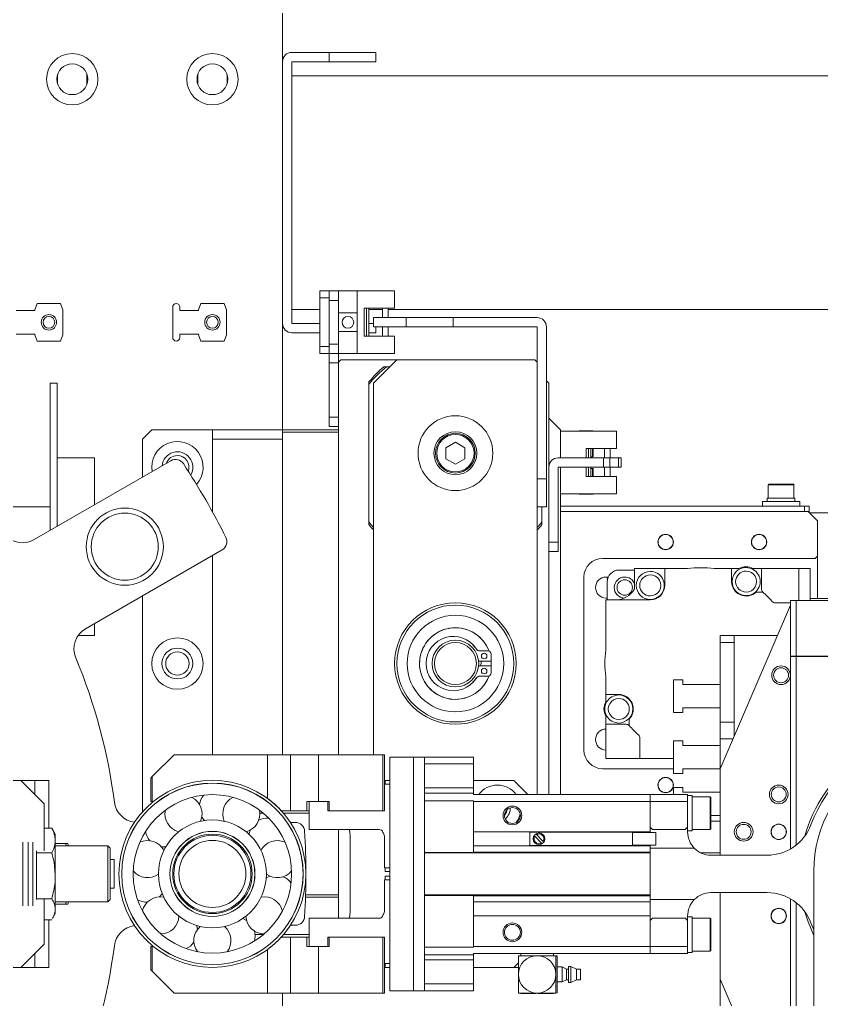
# Model space of a CAD drawing. Header units: millimetres. Extents: x 169 to 14583, y -399 to 10804.
# Drawn here: x 2895.1 to 3238.3, y 4630.8 to 5050 of the extents above; entities that cross this region are included whole.
import ezdxf

# ---------------------------------------------------------------- set-up
doc = ezdxf.new("R2010")
doc.units = ezdxf.units.MM
doc.header["$LTSCALE"] = 35

msp = doc.modelspace()

# ---------------------------------------------------------------- linework, layer by layer
at = {"color": 7, "linetype": 'Continuous', "lineweight": 18}
for p, q in [((3007.633, 4874.464), (3007.633, 5270.465)), ((3027.633, 5035.965), (3011.633, 5035.965)), ((3027.633, 5031.965), (3027.633, 5035.965)), ((3027.633, 5035.965), (3047.633, 5035.965)), ((3047.633, 5035.965), (3047.633, 5031.965)), ((3007.633, 5031.965), (3007.633, 4919.965)), ((3027.633, 5031.965), (3011.633, 5031.965)), ((3011.633, 5031.965), (3011.633, 4919.965)), ((3027.633, 5031.965), (3047.633, 5031.965)), ((2911.333, 5026.432), (2911.333, 5022.497)), ((2923.933, 5022.497), (2923.933, 5026.432)), ((2971.333, 5026.432), (2971.333, 5022.497)), ((2983.933, 5022.497), (2983.933, 5026.432)), ((3249.633, 5025.964), (3011.633, 5025.964)), ((3023.633, 4930.865), (3023.633, 4933.865)), ((3023.633, 4933.865), (3027.633, 4933.865)), ((3027.633, 4930.865), (3023.633, 4930.865)), ((3023.633, 4910.065), (3023.633, 4930.865)), ((3027.633, 4933.865), (3031.633, 4933.865)), ((3027.633, 4929.864), (3027.633, 4933.865)), ((3039.633, 4933.865), (3031.633, 4933.865)), ((3031.633, 4933.865), (3031.633, 4929.864)), ((3039.633, 4924.465), (3039.633, 4933.865)), ((3055.633, 4933.865), (3039.633, 4933.865)), ((3055.633, 4926.465), (3055.633, 4933.865)), ((2901.633, 4925.865), (2902.633, 4928.464)), ((2901.633, 4925.865), (2901.633, 4925.518)), ((2902.633, 4928.464), (2912.633, 4928.464)), ((2912.633, 4928.464), (2913.633, 4925.865)), ((2913.633, 4925.865), (2913.633, 4915.065)), ((2960.633, 4913.964), (2960.633, 4926.964)), ((2963.633, 4926.964), (2963.633, 4925.518)), ((2971.633, 4925.865), (2972.633, 4928.464)), ((2971.633, 4925.865), (2971.633, 4925.518)), ((2972.633, 4928.464), (2982.633, 4928.464)), ((2982.633, 4928.464), (2983.633, 4925.865)), ((2983.633, 4925.865), (2983.633, 4915.065)), ((3023.633, 4925.965), (3011.633, 4925.965)), ((3031.633, 4929.864), (3027.633, 4929.864)), ((3027.633, 4911.064), (3027.633, 4929.864)), ((3031.633, 4911.064), (3031.633, 4929.864)), ((3042.633, 4926.465), (3055.633, 4926.465)), ((3042.633, 4926.465), (3042.633, 4914.465)), ((3043.633, 4914.465), (3043.633, 4926.465)), ((3044.633, 4926.465), (3044.633, 4914.465)), ((3050.433, 4925.965), (3044.633, 4925.965)), ((3050.433, 4926.465), (3050.433, 4922.465)), ((3052.833, 4926.465), (3052.833, 4922.465)), ((3241.643, 4925.965), (3052.833, 4925.965)), ((2901.633, 4925.518), (2893.633, 4925.518)), ((2971.633, 4925.518), (2963.633, 4925.518)), ((3031.633, 4924.465), (3039.633, 4924.465)), ((3039.633, 4916.465), (3039.633, 4924.465)), ((3046.633, 4918.465), (3046.633, 4922.465)), ((3046.633, 4922.465), (3060.633, 4922.465)), ((3060.633, 4918.465), (3060.633, 4922.465)), ((3060.633, 4922.465), (3080.633, 4922.465)), ((3080.633, 4922.465), (3080.633, 4918.465)), ((3116.633, 4922.465), (3080.633, 4922.465)), ((3023.633, 4919.965), (3011.633, 4919.965)), ((3046.633, 4919.965), (3044.633, 4919.965)), ((3046.633, 4918.465), (3060.633, 4918.465)), ((3047.633, 4918.465), (3047.633, 4915.965)), ((3050.433, 4918.465), (3050.433, 4914.465)), ((3052.833, 4918.465), (3052.833, 4914.465)), ((3080.633, 4918.465), (3060.633, 4918.465)), ((3080.633, 4918.465), (3116.633, 4918.465)), ((3116.633, 4918.465), (3116.633, 4853.465)), ((3120.633, 4918.465), (3120.633, 4853.465)), ((2893.633, 4915.411), (2901.633, 4915.411)), ((2901.633, 4915.411), (2901.633, 4915.065)), ((2902.633, 4912.464), (2901.633, 4915.065)), ((2913.633, 4915.065), (2912.633, 4912.464)), ((2963.633, 4915.411), (2971.633, 4915.411)), ((2963.633, 4915.411), (2963.633, 4913.964)), ((2971.633, 4915.411), (2971.633, 4915.065)), ((2972.633, 4912.464), (2971.633, 4915.065)), ((2983.633, 4915.065), (2982.633, 4912.464)), ((3023.633, 4915.965), (3011.633, 4915.965)), ((3031.633, 4916.465), (3039.633, 4916.465)), ((3039.633, 4907.065), (3039.633, 4916.465)), ((3055.633, 4914.465), (3042.633, 4914.465)), ((3047.633, 4915.965), (3044.633, 4915.965)), ((3055.633, 4907.065), (3055.633, 4914.465)), ((2912.633, 4912.464), (2902.633, 4912.464)), ((2982.633, 4912.464), (2972.633, 4912.464)), ((3023.633, 4910.065), (3027.633, 4910.065)), ((3023.633, 4907.065), (3023.633, 4910.065)), ((3027.633, 4911.064), (3031.633, 4911.064)), ((3027.633, 4907.065), (3027.633, 4911.064)), ((3031.633, 4911.064), (3031.633, 4907.065)), ((3027.633, 4907.065), (3023.633, 4907.065)), ((3031.633, 4907.065), (3027.633, 4907.065)), ((3027.633, 4903.065), (3027.633, 4907.065)), ((3031.633, 4907.065), (3039.633, 4907.065)), ((3031.633, 4907.065), (3031.633, 4903.065)), ((3039.633, 4907.065), (3055.633, 4907.065)), ((3031.633, 4903.065), (3027.633, 4903.065)), ((3027.633, 4879.865), (3027.633, 4903.065)), ((3032.633, 4904.465), (3031.633, 4903.465)), ((3031.633, 4879.865), (3031.633, 4903.065)), ((3031.633, 4903.065), (3031.633, 4735.465)), ((3056.633, 4904.465), (3032.633, 4904.465)), ((3056.633, 4904.465), (3046.633, 4894.464)), ((3051.055, 4901.465), (3052.198, 4901.465)), ((3053.633, 4901.465), (3052.198, 4901.465)), ((3115.633, 4904.465), (3056.633, 4904.465)), ((3116.633, 4903.465), (3115.633, 4904.465)), ((3116.633, 4903.465), (3116.633, 4718.464)), ((2911.133, 4894.464), (2908.133, 4894.464)), ((2908.133, 4894.464), (2908.133, 4831.4)), ((2911.133, 4833.132), (2911.133, 4894.464)), ((3044.633, 4893.899), (3044.633, 4895.042)), ((3044.633, 4893.899), (3044.633, 4835.03)), ((3046.633, 4894.464), (3046.633, 4735.465)), ((3121.633, 4894.464), (3120.633, 4895.465)), ((3121.633, 4718.464), (3121.633, 4894.464)), ((3027.633, 4879.865), (3031.633, 4879.865)), ((3027.633, 4875.864), (3027.633, 4879.865)), ((3031.633, 4875.864), (3027.633, 4875.864)), ((3126.633, 4874.464), (3121.633, 4879.464)), ((2951.633, 4874.464), (2947.633, 4870.465)), ((2951.633, 4874.464), (2977.633, 4874.464)), ((2977.633, 4870.465), (2977.633, 4874.464)), ((2977.633, 4874.464), (3007.633, 4874.464)), ((3007.633, 4873.465), (3007.633, 4874.464)), ((3007.633, 4874.464), (3031.633, 4874.464)), ((3031.633, 4873.465), (3007.633, 4873.465)), ((3007.633, 4873.465), (3007.633, 4735.465)), ((3031.633, 4873.465), (3031.633, 4735.465)), ((3126.633, 4862.465), (3126.633, 4874.464)), ((3126.633, 4862.465), (3126.633, 4873.864)), ((3126.633, 4873.864), (3150.633, 4873.864)), ((3140.333, 4873.965), (3134.633, 4873.965)), ((3134.633, 4873.965), (3134.633, 4873.864)), ((3140.333, 4873.864), (3140.333, 4873.965)), ((3150.633, 4873.864), (3150.633, 4866.464)), ((2947.633, 4870.465), (2947.633, 4854.205)), ((3007.633, 4870.465), (2977.633, 4870.465)), ((2977.633, 4870.465), (2977.633, 4839.384)), ((3077.549, 4866.822), (3081.633, 4869.18)), ((3081.633, 4869.18), (3085.717, 4866.822)), ((3077.549, 4866.822), (3077.549, 4862.107)), ((3085.717, 4862.107), (3085.717, 4866.822)), ((3150.633, 4866.464), (3137.633, 4866.464)), ((3137.633, 4866.464), (3137.633, 4862.465)), ((3138.633, 4862.465), (3138.633, 4866.464)), ((3139.633, 4866.464), (3139.633, 4862.465)), ((3139.633, 4862.964), (3140.333, 4862.964)), ((3140.333, 4862.964), (3140.333, 4866.464)), ((3140.633, 4866.464), (3140.633, 4863.265)), ((3145.433, 4862.465), (3145.433, 4866.464)), ((3147.833, 4862.465), (3147.833, 4866.464)), ((2901.358, 4827.489), (2959.853, 4861.26)), ((2927.133, 4862.465), (2911.133, 4862.465)), ((2927.133, 4862.465), (2927.133, 4842.37)), ((3081.633, 4859.749), (3077.549, 4862.107)), ((3081.633, 4859.749), (3085.717, 4862.107)), ((3125.633, 4862.465), (3144.976, 4862.465)), ((3144.976, 4858.465), (3144.976, 4862.465)), ((3144.976, 4862.465), (3147.804, 4862.465)), ((3147.804, 4862.465), (3147.804, 4858.465)), ((3147.804, 4862.465), (3151.461, 4862.465)), ((3151.461, 4858.465), (3151.461, 4862.465)), ((3151.461, 4862.465), (3152.633, 4862.465)), ((3152.633, 4862.465), (3152.633, 4858.465)), ((3144.976, 4858.465), (3125.633, 4858.465)), ((3125.633, 4826.464), (3125.633, 4858.465)), ((3126.633, 4847.064), (3126.633, 4858.465)), ((3126.633, 4718.464), (3126.633, 4858.465)), ((3137.633, 4858.465), (3137.633, 4854.464)), ((3138.633, 4854.464), (3138.633, 4858.465)), ((3139.633, 4858.465), (3139.633, 4854.464)), ((3140.333, 4857.964), (3139.633, 4857.964)), ((3140.333, 4854.464), (3140.333, 4857.964)), ((3140.633, 4857.665), (3140.633, 4854.464)), ((3147.804, 4858.465), (3144.976, 4858.465)), ((3145.433, 4854.464), (3145.433, 4858.465)), ((3151.461, 4858.465), (3147.804, 4858.465)), ((3147.833, 4854.464), (3147.833, 4858.465)), ((3152.633, 4858.465), (3151.461, 4858.465)), ((3116.633, 4853.465), (3120.633, 4853.465)), ((3120.633, 4853.465), (3120.633, 4841.464)), ((3137.633, 4854.464), (3150.633, 4854.464)), ((3150.633, 4854.464), (3150.633, 4847.064)), ((3215.533, 4850.965), (3215.533, 4845.265)), ((3226.533, 4850.965), (3215.533, 4850.965)), ((3215.833, 4851.265), (3226.233, 4851.265)), ((3226.533, 4845.265), (3226.533, 4850.965)), ((3150.633, 4847.064), (3126.633, 4847.064)), ((3134.633, 4847.064), (3134.633, 4846.965)), ((3134.633, 4846.965), (3140.333, 4846.965)), ((3140.333, 4846.965), (3140.333, 4847.064)), ((3213.033, 4843.865), (3213.033, 4841.865)), ((3229.033, 4843.865), (3213.033, 4843.865)), ((3215.133, 4845.265), (3215.133, 4843.865)), ((3226.933, 4845.265), (3215.133, 4845.265)), ((3226.933, 4843.865), (3226.933, 4845.265)), ((3229.033, 4841.865), (3229.033, 4843.865)), ((2908.133, 4841.464), (2879.157, 4841.464)), ((3116.633, 4841.464), (3120.633, 4841.464)), ((3118.633, 4835.03), (3118.633, 4841.464)), ((3126.633, 4841.865), (3231.033, 4841.865)), ((3126.633, 4839.465), (3231.033, 4839.465)), ((3232.633, 4839.465), (3126.633, 4839.465)), ((3231.033, 4839.465), (3231.033, 4841.865)), ((3231.033, 4841.865), (3233.033, 4841.865)), ((3233.033, 4839.465), (3232.633, 4839.465)), ((3236.633, 4835.465), (3232.633, 4839.465)), ((3233.033, 4841.865), (3233.033, 4839.465)), ((3233.033, 4839.065), (3233.033, 4839.465)), ((3241.643, 4838.965), (3233.133, 4838.965)), ((3044.633, 4833.887), (3044.633, 4835.03)), ((3118.633, 4835.03), (3118.633, 4833.887)), ((3236.633, 4820.464), (3236.633, 4835.465)), ((3121.633, 4826.464), (3125.633, 4826.464)), ((3125.633, 4826.464), (3125.633, 4822.465)), ((2981.853, 4823.155), (2923.358, 4789.384)), ((3125.633, 4822.465), (3121.633, 4822.465)), ((2977.633, 4820.719), (2977.633, 4735.465)), ((3235.633, 4819.465), (3144.653, 4819.465)), ((3235.633, 4819.465), (3236.633, 4820.464)), ((3236.633, 4802.365), (3236.633, 4820.464)), ((3158.243, 4814.465), (3151.643, 4814.465)), ((3158.243, 4806.366), (3158.243, 4815.065)), ((3158.243, 4815.065), (3158.247, 4815.065)), ((3158.247, 4806.373), (3158.247, 4815.065)), ((3171.243, 4815.065), (3158.247, 4815.065)), ((3171.243, 4807.88), (3171.243, 4815.065)), ((3171.243, 4815.065), (3180.93, 4815.065)), ((3192.356, 4815.065), (3199.884, 4815.065)), ((3199.884, 4815.065), (3199.884, 4809.537)), ((3203.004, 4815.065), (3199.884, 4815.065)), ((3212.643, 4815.065), (3209.164, 4815.065)), ((3212.643, 4815.065), (3212.643, 4806.437)), ((3228.643, 4815.065), (3212.643, 4815.065)), ((3228.643, 4801.465), (3228.643, 4815.065)), ((3233.443, 4815.065), (3228.643, 4815.065)), ((3233.443, 4801.465), (3233.443, 4815.065)), ((3136.653, 4811.465), (3136.653, 4737.465)), ((3147.073, 4811.491), (3146.116, 4811.491)), ((3146.643, 4801.681), (3146.643, 4809.465)), ((3213.174, 4805.065), (3210.378, 4805.065)), ((2947.633, 4803.399), (2947.633, 4710.922)), ((3146.043, 4780.178), (3146.043, 4801.681)), ((3146.043, 4801.681), (3165.043, 4801.681)), ((3146.116, 4802.491), (3146.643, 4802.491)), ((3218.616, 4800.464), (3225.033, 4800.464)), ((3225.033, 4777.564), (3225.033, 4801.465)), ((3225.033, 4801.465), (3227.433, 4801.465)), ((3227.433, 4801.465), (3227.433, 4777.564)), ((3340.033, 4801.465), (3227.433, 4801.465)), ((3241.643, 4802.365), (3233.443, 4802.365)), ((3195.033, 4729.464), (3225.033, 4799.465)), ((2927.133, 4791.563), (2927.133, 4786.465)), ((2920.171, 4786.465), (2927.133, 4786.465)), ((3195.033, 4786.465), (3201.033, 4786.465)), ((3195.033, 4783.536), (3195.033, 4786.465)), ((3201.033, 4783.536), (3195.033, 4783.536)), ((3195.033, 4749.393), (3195.033, 4783.536)), ((3201.033, 4786.465), (3201.033, 4783.536)), ((3219.462, 4786.465), (3201.033, 4786.465)), ((3201.033, 4783.536), (3201.033, 4749.393)), ((3092.187, 4779.865), (3095.479, 4779.865)), ((3096.879, 4775.464), (3091.583, 4775.464)), ((3096.879, 4778.465), (3096.879, 4775.464)), ((3227.433, 4777.564), (3225.033, 4777.564)), ((3225.033, 4695.109), (3225.033, 4777.464)), ((3225.033, 4777.464), (3227.433, 4777.464)), ((3315.033, 4777.564), (3227.433, 4777.564)), ((3227.433, 4777.464), (3227.433, 4696.725)), ((3227.433, 4777.464), (3315.033, 4777.464)), ((3091.583, 4773.465), (3096.879, 4773.465)), ((3096.879, 4773.465), (3096.879, 4770.465)), ((3095.479, 4769.065), (3092.187, 4769.065)), ((3146.043, 4761.224), (3146.043, 4768.751)), ((3175.033, 4767.464), (3175.033, 4753.465)), ((3179.033, 4767.464), (3175.033, 4767.464)), ((3179.033, 4767.464), (3179.033, 4765.465)), ((3179.033, 4765.465), (3195.033, 4765.465)), ((3151.571, 4761.224), (3146.043, 4761.224)), ((3146.043, 4758.103), (3146.043, 4761.224)), ((3195.033, 4755.465), (3179.033, 4755.465)), ((3179.033, 4755.465), (3179.033, 4753.465)), ((3146.043, 4748.465), (3146.043, 4751.944)), ((3156.043, 4747.934), (3156.043, 4750.73)), ((3179.033, 4753.465), (3175.033, 4753.465)), ((3154.67, 4748.465), (3146.043, 4748.465)), ((3146.043, 4733.865), (3146.043, 4748.465)), ((3195.033, 4749.393), (3201.033, 4749.393)), ((3195.033, 4742.322), (3195.033, 4749.393)), ((3201.033, 4749.393), (3201.033, 4743.465)), ((3160.643, 4733.865), (3160.643, 4742.492)), ((3175.033, 4741.464), (3175.033, 4727.465)), ((3175.033, 4741.464), (3179.033, 4741.464)), ((3179.033, 4741.464), (3179.033, 4739.464)), ((3195.033, 4742.322), (3195.033, 4729.464)), ((3200.544, 4742.322), (3195.033, 4742.322)), ((3179.033, 4739.464), (3195.033, 4739.464)), ((2951.833, 4726.065), (2961.233, 4735.465)), ((3001.235, 4735.465), (2961.233, 4735.465)), ((3001.235, 4735.465), (3001.235, 4716.759)), ((3011.033, 4735.465), (3001.235, 4735.465)), ((3011.033, 4735.465), (3011.033, 4711.464)), ((3023.033, 4735.465), (3011.033, 4735.465)), ((3023.033, 4715.465), (3023.033, 4735.465)), ((3050.633, 4735.465), (3023.033, 4735.465)), ((3050.633, 4735.465), (3050.633, 4711.464)), ((3051.233, 4735.465), (3050.633, 4735.465)), ((3051.233, 4711.464), (3051.233, 4735.465)), ((3053.633, 4634.464), (3053.633, 4734.464)), ((3063.733, 4734.464), (3053.633, 4734.464)), ((3063.733, 4634.464), (3063.733, 4734.464)), ((3068.433, 4734.464), (3063.733, 4734.464)), ((3068.433, 4719.235), (3068.433, 4734.464)), ((3068.433, 4734.464), (3089.433, 4734.464)), ((3089.433, 4731.5), (3089.433, 4734.464)), ((3160.643, 4733.865), (3146.043, 4733.865)), ((3175.033, 4733.865), (3160.643, 4733.865)), ((3068.433, 4731.5), (3089.433, 4731.5)), ((3089.433, 4721.288), (3089.433, 4731.5)), ((3144.653, 4729.464), (3175.033, 4729.464)), ((3195.033, 4729.464), (3179.033, 4729.464)), ((3179.033, 4729.464), (3179.033, 4727.465)), ((3195.033, 4729.464), (3195.033, 4692.465)), ((2951.833, 4726.065), (2951.233, 4725.465)), ((2951.233, 4725.465), (2951.233, 4715.465)), ((2951.833, 4715.465), (2951.833, 4726.065)), ((3179.033, 4727.465), (3175.033, 4727.465)), ((2895.633, 4724.464), (2656.633, 4724.464)), ((2901.633, 4724.464), (2895.633, 4724.464)), ((2905.633, 4714.465), (2895.633, 4724.464)), ((2901.633, 4724.464), (2907.633, 4724.464)), ((2901.633, 4718.464), (2901.633, 4724.464)), ((2907.633, 4724.464), (2907.633, 4704.07)), ((3051.233, 4724.464), (3051.633, 4724.464)), ((3051.233, 4722.864), (3053.633, 4722.864)), ((3051.633, 4722.864), (3051.633, 4724.464)), ((3051.633, 4724.464), (3053.505, 4724.464)), ((3053.505, 4722.864), (3053.505, 4724.464)), ((3053.505, 4724.464), (3053.633, 4724.464)), ((3068.433, 4721.288), (3089.433, 4721.288)), ((3089.433, 4724.464), (3106.633, 4724.464)), ((3089.433, 4721.288), (3089.433, 4719.065)), ((3112.633, 4718.464), (3106.633, 4724.464)), ((3175.033, 4721.464), (3179.033, 4721.464)), ((3175.033, 4721.464), (3175.033, 4718.464)), ((3179.033, 4721.464), (3179.033, 4719.465)), ((3068.433, 4719.235), (3068.433, 4719.065)), ((3068.433, 4715.764), (3068.433, 4719.065)), ((3068.433, 4719.065), (3089.433, 4719.065)), ((3089.433, 4718.464), (3089.433, 4719.065)), ((3089.433, 4718.464), (3165.033, 4718.464)), ((3165.033, 4715.465), (3165.033, 4718.464)), ((3165.033, 4718.464), (3181.033, 4718.464)), ((3179.033, 4719.465), (3195.033, 4719.465)), ((3181.033, 4718.464), (3181.033, 4715.465)), ((3183.033, 4718.065), (3181.033, 4718.065)), ((3183.033, 4715.848), (3183.033, 4718.065)), ((3190.633, 4717.465), (3183.033, 4717.465)), ((3190.633, 4703.464), (3190.633, 4717.465)), ((3191.033, 4717.064), (3191.033, 4703.865)), ((2905.633, 4694.367), (2905.633, 4714.465)), ((2951.233, 4715.465), (2951.833, 4715.465)), ((2951.833, 4715.465), (2952.355, 4715.465)), ((3018.033, 4715.465), (3023.033, 4715.465)), ((3018.033, 4715.465), (3018.033, 4711.464)), ((3019.033, 4703.464), (3019.033, 4715.465)), ((3027.633, 4715.465), (3023.033, 4715.465)), ((3027.033, 4715.465), (3027.033, 4711.464)), ((3027.633, 4711.464), (3027.633, 4715.465)), ((3068.433, 4715.764), (3089.433, 4715.764)), ((3068.433, 4693.638), (3068.433, 4715.764)), ((3089.433, 4715.465), (3089.433, 4715.764)), ((3089.433, 4715.465), (3165.033, 4715.465)), ((3089.433, 4702.465), (3089.433, 4715.465)), ((3165.033, 4702.465), (3165.033, 4715.465)), ((3165.033, 4715.465), (3165.033, 4704.465)), ((3181.033, 4715.465), (3165.033, 4715.465)), ((3181.033, 4715.465), (3181.033, 4704.465)), ((3183.033, 4702.864), (3183.033, 4715.848)), ((2999.386, 4710.465), (2997.93, 4710.465)), ((3007.146, 4711.464), (3011.033, 4711.464)), ((3019.033, 4710.465), (3008.03, 4710.465)), ((3011.033, 4711.464), (3018.033, 4711.464)), ((3019.033, 4711.464), (3018.033, 4711.464)), ((3027.033, 4711.464), (3027.633, 4711.464)), ((3050.633, 4711.464), (3027.633, 4711.464)), ((3050.633, 4711.464), (3051.233, 4711.464)), ((3195.033, 4709.465), (3191.033, 4709.465)), ((2905.633, 4704.07), (2908.854, 4704.07)), ((2909.111, 4703.568), (2908.854, 4704.07)), ((3011.04, 4706.464), (3013.12, 4706.464)), ((3165.033, 4704.465), (3166.033, 4703.464)), ((3180.033, 4703.464), (3181.033, 4704.465)), ((3181.033, 4702.465), (3181.033, 4704.465)), ((3195.033, 4707.064), (3191.033, 4707.064)), ((2910.373, 4701.464), (2909.147, 4703.589)), ((2910.373, 4698.744), (2910.373, 4701.464)), ((3049.033, 4703.464), (3019.033, 4703.464)), ((3031.633, 4703.464), (3031.633, 4675.464)), ((3031.633, 4703.464), (3031.633, 4665.464)), ((3036.633, 4668.465), (3036.633, 4700.465)), ((3051.233, 4687.064), (3051.233, 4700.564)), ((3089.433, 4702.465), (3165.033, 4702.465)), ((3089.433, 4696.465), (3089.433, 4702.465)), ((3113.433, 4702.265), (3113.433, 4702.465)), ((3113.433, 4696.665), (3113.433, 4702.265)), ((3157.433, 4702.265), (3113.433, 4702.265)), ((3115.637, 4700.553), (3118.522, 4697.669)), ((3119.229, 4698.376), (3116.344, 4701.26)), ((3157.433, 4702.265), (3157.433, 4702.465)), ((3157.433, 4696.665), (3157.433, 4702.265)), ((3167.433, 4702.164), (3157.433, 4702.164)), ((3165.033, 4702.465), (3165.033, 4702.164)), ((3180.033, 4703.464), (3166.033, 4703.464)), ((3167.433, 4696.765), (3167.433, 4702.164)), ((3181.033, 4702.864), (3183.033, 4702.864)), ((3183.033, 4703.464), (3190.633, 4703.464)), ((2896.543, 4698.066), (2896.543, 4683.416)), ((2898.723, 4698.066), (2898.723, 4683.416)), ((2900.723, 4698.066), (2900.723, 4683.416)), ((2910.373, 4683.616), (2910.373, 4698.744)), ((2910.373, 4697.465), (2914.862, 4697.465)), ((2932.872, 4696.465), (2910.373, 4696.465)), ((2915.063, 4696.465), (2914.862, 4697.465)), ((2914.862, 4697.465), (2915.791, 4697.465)), ((2933.871, 4695.464), (2932.872, 4696.465)), ((2932.872, 4672.465), (2932.872, 4696.465)), ((2933.871, 4673.464), (2933.871, 4695.464)), ((3089.433, 4693.811), (3089.433, 4696.465)), ((3089.433, 4696.465), (3165.033, 4696.465)), ((3157.433, 4696.665), (3113.433, 4696.665)), ((3113.433, 4696.465), (3113.433, 4696.665)), ((3167.433, 4696.765), (3157.433, 4696.765)), ((3157.433, 4696.465), (3157.433, 4696.665)), ((3165.033, 4696.765), (3165.033, 4696.465)), ((3165.033, 4693.811), (3165.033, 4696.465)), ((3165.033, 4695.464), (3165.033, 4673.464)), ((3165.033, 4695.464), (3183.892, 4695.464)), ((2902.373, 4694.367), (2902.373, 4693.418)), ((2902.373, 4693.418), (2908.854, 4693.418)), ((2902.373, 4693.418), (2902.373, 4673.813)), ((3068.433, 4693.464), (3068.433, 4693.638)), ((3068.433, 4693.638), (3089.433, 4693.638)), ((3068.433, 4693.464), (3165.033, 4693.464)), ((3068.433, 4675.464), (3068.433, 4693.464)), ((3089.433, 4693.638), (3089.433, 4693.811)), ((3089.433, 4693.811), (3165.033, 4693.811)), ((3186.674, 4693.464), (3195.033, 4693.464)), ((3191.033, 4692.465), (3215.093, 4692.465)), ((2935.567, 4690.564), (2933.871, 4690.564)), ((2935.567, 4690.564), (2935.567, 4678.364)), ((3053.633, 4687.064), (3051.233, 4687.064)), ((3051.633, 4685.464), (3051.633, 4687.064)), ((3053.505, 4685.464), (3053.505, 4687.064)), ((2896.543, 4683.416), (2896.543, 4670.863)), ((2898.723, 4683.416), (2898.723, 4670.863)), ((2900.723, 4683.416), (2900.723, 4670.863)), ((2910.373, 4669.336), (2910.373, 4683.616)), ((3051.633, 4685.464), (3053.505, 4685.464)), ((3051.633, 4683.464), (3051.633, 4681.864)), ((3051.633, 4683.464), (3053.505, 4683.464)), ((3053.505, 4685.464), (3053.633, 4685.464)), ((3053.505, 4683.464), (3053.505, 4681.864)), ((3053.505, 4683.464), (3053.633, 4683.464)), ((3235.033, 4550.95), (3235.033, 4685.464)), ((3051.233, 4681.864), (3051.233, 4668.364)), ((3053.633, 4681.864), (3051.233, 4681.864)), ((2933.871, 4678.364), (2935.567, 4678.364)), ((3031.633, 4674.465), (3017.477, 4674.465)), ((3017.506, 4675.464), (3031.633, 4675.464)), ((3068.433, 4675.291), (3068.433, 4675.464)), ((3068.433, 4675.464), (3165.033, 4675.464)), ((3068.433, 4675.291), (3089.433, 4675.291)), ((3068.433, 4653.164), (3068.433, 4675.291)), ((3089.433, 4675.118), (3089.433, 4675.291)), ((3089.433, 4672.465), (3089.433, 4675.118)), ((3089.433, 4675.118), (3165.033, 4675.118)), ((3165.033, 4672.465), (3165.033, 4675.118)), ((3215.093, 4676.465), (3191.033, 4676.465)), ((3195.033, 4676.465), (3195.033, 4639.464)), ((2902.373, 4673.813), (2908.854, 4673.813)), ((2902.373, 4673.813), (2902.373, 4673.562)), ((2905.633, 4654.465), (2905.633, 4673.562)), ((2910.373, 4672.465), (2932.872, 4672.465)), ((2910.373, 4671.465), (2914.862, 4671.465)), ((2914.862, 4671.465), (2915.053, 4672.465)), ((2915.791, 4671.465), (2914.862, 4671.465)), ((2932.872, 4672.465), (2933.871, 4673.464)), ((3089.433, 4672.465), (3165.033, 4672.465)), ((3089.433, 4666.465), (3089.433, 4672.465)), ((3183.892, 4673.464), (3165.033, 4673.464)), ((3165.033, 4672.465), (3165.033, 4666.465)), ((3225.033, 4591.464), (3225.033, 4673.82)), ((3227.433, 4672.204), (3227.433, 4591.464)), ((2909.147, 4665.34), (2910.373, 4667.464)), ((2910.373, 4667.464), (2910.373, 4669.336)), ((3089.433, 4653.465), (3089.433, 4666.465)), ((3089.433, 4666.465), (3165.033, 4666.465)), ((3165.033, 4653.465), (3165.033, 4666.465)), ((3181.033, 4666.465), (3181.033, 4665.998)), ((3183.033, 4666.064), (3181.033, 4666.064)), ((3181.033, 4664.465), (3181.033, 4665.998)), ((3183.033, 4663.848), (3183.033, 4666.064)), ((2905.633, 4664.859), (2908.854, 4664.859)), ((2907.633, 4664.859), (2907.633, 4644.464)), ((3013.12, 4662.464), (3011.04, 4662.464)), ((3019.033, 4665.464), (3019.033, 4653.465)), ((3049.033, 4665.464), (3019.033, 4665.464)), ((3166.033, 4665.464), (3165.033, 4664.465)), ((3165.033, 4664.465), (3165.033, 4653.465)), ((3166.033, 4665.464), (3180.033, 4665.464)), ((3181.033, 4664.465), (3180.033, 4665.464)), ((3181.033, 4664.465), (3181.033, 4653.465)), ((3190.633, 4665.464), (3183.033, 4665.464)), ((3183.033, 4650.865), (3183.033, 4663.848)), ((3190.633, 4651.465), (3190.633, 4665.464)), ((3191.033, 4665.065), (3191.033, 4651.864)), ((3233.828, 4663.465), (3235.033, 4660.485)), ((2995.866, 4658.465), (2999.386, 4658.465)), ((3008.03, 4658.465), (3019.033, 4658.465)), ((2895.633, 4644.464), (2905.633, 4654.465)), ((2951.233, 4643.465), (2951.233, 4653.465)), ((2951.233, 4653.465), (2951.833, 4653.465)), ((2951.833, 4653.465), (2951.833, 4642.865)), ((2951.833, 4653.465), (2952.355, 4653.465)), ((3007.146, 4657.464), (3011.033, 4657.464)), ((3011.033, 4633.465), (3011.033, 4657.464)), ((3011.033, 4657.464), (3018.033, 4657.464)), ((3018.033, 4653.465), (3018.033, 4657.464)), ((3019.033, 4657.464), (3018.033, 4657.464)), ((3018.033, 4653.465), (3023.033, 4653.465)), ((3023.033, 4653.465), (3023.033, 4633.465)), ((3027.633, 4653.465), (3023.033, 4653.465)), ((3027.033, 4653.465), (3027.033, 4657.464)), ((3027.033, 4657.464), (3027.633, 4657.464)), ((3027.633, 4657.464), (3027.633, 4653.465)), ((3050.633, 4657.464), (3027.633, 4657.464)), ((3050.633, 4633.465), (3050.633, 4657.464)), ((3050.633, 4657.464), (3051.233, 4657.464)), ((3051.233, 4657.464), (3051.233, 4633.465)), ((3089.433, 4653.465), (3165.033, 4653.465)), ((3089.433, 4653.164), (3089.433, 4653.465)), ((3165.033, 4650.464), (3165.033, 4653.465)), ((3165.033, 4653.465), (3181.033, 4653.465)), ((3181.033, 4653.465), (3181.033, 4650.464)), ((2901.633, 4644.464), (2901.633, 4650.464)), ((3001.235, 4633.465), (3001.235, 4652.17)), ((3068.433, 4649.865), (3068.433, 4653.164)), ((3068.433, 4653.164), (3089.433, 4653.164)), ((3068.433, 4649.865), (3089.433, 4649.865)), ((3068.433, 4649.865), (3068.433, 4649.694)), ((3068.433, 4634.464), (3068.433, 4649.694)), ((3089.433, 4650.464), (3165.033, 4650.464)), ((3089.433, 4649.865), (3089.433, 4650.464)), ((3089.433, 4649.865), (3089.433, 4647.641)), ((3116.633, 4649.465), (3108.633, 4649.465)), ((3108.633, 4649.465), (3108.633, 4641.465)), ((3109.633, 4650.464), (3109.633, 4649.465)), ((3116.633, 4649.465), (3124.633, 4649.465)), ((3123.633, 4649.465), (3123.633, 4650.464)), ((3125.233, 4649.412), (3124.633, 4649.465)), ((3124.633, 4641.465), (3124.633, 4649.465)), ((3125.233, 4649.412), (3125.233, 4641.465)), ((3181.033, 4650.464), (3165.033, 4650.464)), ((3181.033, 4650.865), (3183.033, 4650.865)), ((3183.033, 4651.465), (3190.633, 4651.465)), ((3051.233, 4646.064), (3053.633, 4646.064)), ((3051.633, 4646.064), (3051.633, 4644.464)), ((3053.505, 4646.064), (3053.505, 4644.464)), ((3068.433, 4647.641), (3089.433, 4647.641)), ((3089.433, 4637.429), (3089.433, 4647.641)), ((3106.633, 4644.464), (3108.633, 4646.465)), ((2656.633, 4644.464), (2895.633, 4644.464)), ((2901.633, 4644.464), (2895.633, 4644.464)), ((2907.633, 4644.464), (2901.633, 4644.464)), ((2951.833, 4642.865), (2951.233, 4643.465)), ((2951.833, 4642.865), (2961.233, 4633.465)), ((3051.633, 4644.464), (3051.233, 4644.464)), ((3051.633, 4644.464), (3053.505, 4644.464)), ((3053.505, 4644.464), (3053.633, 4644.464)), ((3106.633, 4644.464), (3089.433, 4644.464)), ((3106.633, 4644.464), (3108.633, 4644.464)), ((3108.633, 4641.465), (3108.633, 4633.465)), ((3124.633, 4633.465), (3124.633, 4641.465)), ((3127.269, 4644.664), (3125.233, 4644.664)), ((3125.233, 4641.465), (3125.233, 4633.517)), ((3129.233, 4643.764), (3127.269, 4644.664)), ((3127.269, 4638.264), (3127.269, 4644.664)), ((3130.033, 4643.764), (3129.233, 4643.764)), ((3129.233, 4639.165), (3129.233, 4643.764)), ((3131.033, 4644.865), (3130.033, 4644.865)), ((3130.033, 4638.064), (3130.033, 4644.865)), ((3133.433, 4643.764), (3131.033, 4644.865)), ((3131.033, 4638.064), (3131.033, 4644.865)), ((3135.233, 4643.764), (3133.433, 4643.764)), ((3133.433, 4639.165), (3133.433, 4643.764)), ((3135.233, 4643.764), (3135.233, 4641.465)), ((3135.233, 4641.465), (3135.233, 4639.165)), ((3068.433, 4637.429), (3089.433, 4637.429)), ((3089.433, 4634.464), (3089.433, 4637.429)), ((3125.233, 4638.264), (3127.269, 4638.264)), ((3127.269, 4638.264), (3129.233, 4639.165)), ((3129.233, 4639.165), (3130.033, 4639.165)), ((3130.033, 4638.064), (3131.033, 4638.064)), ((3131.033, 4638.064), (3133.433, 4639.165)), ((3133.433, 4639.165), (3135.233, 4639.165)), ((3219.233, 4582.998), (3195.033, 4639.464)), ((3195.033, 4544.465), (3195.033, 4639.464)), ((3001.235, 4633.465), (2961.233, 4633.465)), ((3011.033, 4633.465), (3001.235, 4633.465)), ((3007.633, 4612.465), (3007.633, 4633.465)), ((3023.033, 4633.465), (3011.033, 4633.465)), ((3050.633, 4633.465), (3023.033, 4633.465)), ((3051.233, 4633.465), (3050.633, 4633.465)), ((3063.733, 4634.464), (3053.633, 4634.464)), ((3068.433, 4634.464), (3063.733, 4634.464)), ((3068.433, 4634.464), (3089.433, 4634.464)), ((3116.633, 4633.465), (3108.633, 4633.465)), ((3109.633, 4633.465), (3109.633, 4633.265)), ((3116.133, 4633.265), (3109.633, 4633.265)), ((3116.133, 4633.265), (3116.133, 4633.465)), ((3116.633, 4633.465), (3124.633, 4633.465)), ((3117.133, 4633.265), (3117.133, 4633.465)), ((3123.633, 4633.265), (3117.133, 4633.265)), ((3123.633, 4633.265), (3123.633, 4633.465)), ((3124.633, 4633.465), (3125.233, 4633.517))]:
    msp.add_line(p, q, dxfattribs=at)
at = {"color": 7, "linetype": 'Continuous', "lineweight": 18, "flags": 128}
for points in [[(3049.684, 4897.516), (3049.322, 4897.199), (3048.582, 4896.413)], [(3146.777, 4811.491), (3146.72, 4811.245), (3146.643, 4810.464)], [(3089.161, 4782.485), (3090.831, 4780.497), (3090.973, 4780.276)], [(3092.587, 4775.464), (3092.615, 4775.09), (3092.587, 4773.465)], [(3096.879, 4772.831), (3096.908, 4773.124), (3096.879, 4776.098)], [(3096.879, 4776.098), (3096.963, 4774.783), (3096.879, 4772.831)], [(3090.973, 4768.653), (3089.841, 4767.141), (3089.161, 4766.444)], [(3102.633, 4709.526), (3103.513, 4710.857), (3103.811, 4712.038)], [(2973.083, 4708.755), (2973.982, 4707.55), (2974.209, 4707.309)], [(2993.787, 4703.166), (2993.405, 4701.712), (2993.359, 4701.385)], [(3036.172, 4703.464), (3036.441, 4702.415), (3036.633, 4700.465)], [(2955.806, 4696.052), (2957.308, 4696.003), (2957.637, 4696.031)], [(3002.326, 4683.495), (3000.952, 4682.887), (3000.667, 4682.719)], [(2954.964, 4674.624), (2955.939, 4675.768), (2956.123, 4676.043)], [(3036.633, 4668.465), (3036.441, 4666.514), (3036.172, 4665.464)], [(3235.033, 4658.083), (3232.599, 4663.913), (3231.213, 4668.303)], [(2971.193, 4660.606), (2970.906, 4662.081), (2970.783, 4662.464)], [(2992.271, 4664.554), (2990.939, 4665.25), (2990.63, 4665.368)]]:
    msp.add_lwpolyline(points, dxfattribs=at)
at = {"color": 7, "linetype": 'Continuous', "lineweight": 18}
for centre, radius in [((2917.633, 5024.465), 11), ((2977.633, 5024.465), 11), ((2917.633, 5024.465), 6.6), ((2977.633, 5024.465), 6.6), ((2907.633, 4920.465), 3.3), ((2907.633, 4920.465), 2.5), ((2977.633, 4920.465), 3.3), ((2977.633, 4920.464), 2.5), ((3035.633, 4920.465), 2.5), ((3081.633, 4864.464), 16), ((3081.633, 4864.464), 9.2), ((3081.633, 4864.465), 8.5), ((3081.633, 4864.465), 8), ((2940.12, 4824.465), 16.5), ((2940.12, 4824.465), 14.356), ((3171.633, 4826.465), 3.3), ((3171.633, 4826.464), 3.22), ((3211.633, 4826.465), 3.3), ((3211.633, 4826.464), 3.22), ((3154.116, 4806.991), 3.3), ((3081.633, 4774.464), 26), ((3081.633, 4774.465), 25), ((3081.633, 4774.465), 20.667), ((3081.633, 4774.464), 20.667), ((2962.633, 4774.465), 11), ((3081.633, 4774.464), 10), ((3081.633, 4774.464), 9), ((2962.633, 4774.464), 6.6), ((2962.633, 4774.464), 5), ((3093.961, 4777.665), 1.2), ((3093.961, 4771.265), 1.2), ((3221.033, 4769.465), 4), ((3221.033, 4769.464), 3.2), ((3171.633, 4722.465), 3.3), ((3171.633, 4722.465), 3.22), ((2977.633, 4684.464), 40), ((2977.633, 4684.465), 38.835), ((2977.633, 4684.464), 38.8), ((3220.033, 4718.465), 4), ((3220.033, 4718.465), 3.196), ((2977.633, 4684.464), 33.9), ((3106.033, 4709.465), 4), ((3106.033, 4709.465), 3.4), ((2977.633, 4684.465), 23.1), ((3205.033, 4702.464), 4), ((3205.033, 4702.464), 3.196), ((3220.033, 4702.465), 3.3), ((3220.033, 4702.465), 3.22), ((2977.633, 4684.465), 18.2), ((2977.633, 4684.465), 18.165), ((2977.633, 4684.465), 17), ((2977.633, 4684.464), 16.5), ((3117.433, 4699.465), 2.5), ((2977.633, 4684.465), 14.356), ((3220.033, 4666.465), 3.3), ((3220.033, 4666.465), 3.22), ((3106.033, 4659.465), 4), ((3106.033, 4659.464), 3.4)]:
    msp.add_circle(centre, radius, dxfattribs=at)
for centre, radius, start, end in [((3011.633, 5031.965), 4, 90.00152, 180.00019), ((2962.133, 4926.964), 1.5, 90.00494, 179.99962), ((2962.133, 4926.964), 1.5, 0.00038, 90.00417), ((3116.633, 4918.465), 4, 359.99981, 90.00189), ((3011.633, 4919.964), 4, 179.99861, 270.00139), ((2962.133, 4913.965), 1.5, 180.00816, 269.98729), ((2962.133, 4913.965), 1.5, 270.0036, 359.99184), ((3081.636, 4864.462), 47.284, 128.50434, 141.49656), ((3081.622, 4864.477), 47.984, 129.57047, 140.43165), ((3140.333, 4873.664), 0.3, 41.81197, 89.99696), ((2962.633, 4858.464), 11, 318.059, 189.72584), ((2962.633, 4858.465), 6.6, 329.60957, 174.72453), ((2962.633, 4858.465), 4.999, 89.99477, 160.33669), ((2962.633, 4858.465), 5, 340.05102, 89.99985), ((3140.333, 4863.265), 0.3, 269.9996, 359.97764), ((2961.853, 4857.797), 4, 33.26502, 120.00263), ((2697.65, 4684.475), 319.98, 26.73424, 33.26556), ((3125.633, 4858.464), 4, 90.00152, 179.99848), ((3140.333, 4857.664), 0.3, 0.04514, 90.00039), ((3215.833, 4850.964), 0.3, 90.04514, 179.97763), ((3226.233, 4850.965), 0.3, 359.94464, 90.03259), ((3140.333, 4847.264), 0.299, 269.92408, 318.21608), ((3081.551, 4864.392), 47.171, 218.497, 222.24774), ((3081.463, 4864.313), 47.772, 219.56093, 223.19021), ((3081.902, 4864.237), 46.928, 317.73909, 321.50942), ((3081.697, 4864.41), 47.916, 316.81176, 320.43033), ((2896.358, 4836.149), 10, 217.35481, 299.99977), ((2979.852, 4826.62), 4, 300.00571, 26.72966), ((3144.654, 4811.464), 8, 90.00152, 179.99933), ((3151.643, 4809.464), 5, 90.0018, 179.99683), ((3165.043, 4807.881), 6, 90.00086, 269.99914), ((3165.043, 4807.881), 6, 269.99879, 90.00121), ((3186.643, 4774.46), 41.005, 81.99106, 98.00894), ((3206.084, 4809.537), 6, 90.00154, 269.99846), ((3206.084, 4809.537), 4.5, 90.00152, 269.99848), ((3206.084, 4809.537), 6.328, 60.87583, 119.12417), ((3206.084, 4809.537), 6, 269.99927, 90.00073), ((3206.084, 4809.537), 4.5, 269.99848, 90.00152), ((3146.116, 4806.991), 4.5, 90.00152, 269.99848), ((3154.116, 4806.991), 4.5, 89.99859, 268.60793), ((3154.116, 4806.991), 4.5, 23.36758, 89.99802), ((3165.043, 4807.881), 4.5, 90.00076, 269.99924), ((3165.043, 4807.881), 4.5, 269.99772, 90.00228), ((3206.084, 4809.537), 6.2, 179.99861, 313.83662), ((3150.227, 4810.88), 9.2, 269.99963, 330.66267), ((3165.043, 4807.88), 6.2, 269.9967, 0.00219), ((3214.645, 4806.438), 2.002, 180.02074, 223.04641), ((3186.646, 4774.467), 40.497, 41.21034, 49.07486), ((3214.7, 4806.494), 2.08, 223.13965, 228.64843), ((3218.616, 4802.465), 2, 221.2116, 269.99356), ((2928.358, 4780.723), 10, 119.9992, 202.64646), ((3081.633, 4774.464), 15.333, 20.17792, 243.26057), ((3081.633, 4774.465), 15.333, 63.26059, 339.82192), ((3081.633, 4774.465), 15.333, 20.17722, 63.26093), ((3080.753, 4774.464), 11.62, 32.91012, 327.08988), ((3092.187, 4781.864), 2, 212.90413, 270.00841), ((3095.479, 4778.465), 1.4, 359.98771, 90.01229), ((3186.637, 4774.464), 40.994, 171.98876, 188.01124), ((2697.635, 4684.464), 239.998, 7.35412, 22.64617), ((3081.633, 4774.464), 15.333, 243.26061, 339.82213), ((3092.187, 4767.065), 2, 89.99159, 147.09587), ((3095.479, 4770.464), 1.4, 269.98771, 0.01229), ((3151.571, 4755.024), 6, 89.99879, 270.00121), ((3151.571, 4755.024), 4.5, 89.99772, 270.00228), ((3151.571, 4755.024), 6.2, 316.16404, 90.00074), ((3151.571, 4755.024), 6, 270.00086, 89.99914), ((3151.571, 4755.024), 4.5, 270.00076, 89.99924), ((3151.57, 4755.024), 6.327, 150.87168, 209.12832), ((3146.116, 4741.938), 4.5, 90.00152, 269.99848), ((3154.671, 4746.465), 2, 46.93575, 90.00234), ((3154.71, 4746.501), 1.946, 41.16014, 47.05328), ((3186.602, 4774.424), 40.442, 220.92073, 228.7958), ((3158.643, 4742.492), 2, 0.00302, 48.7884), ((3290.033, 4684.465), 61, 90.70438, 164.63649), ((3290.033, 4684.464), 60, 104.83514, 159.51245), ((3144.654, 4737.465), 8, 180.00067, 269.99848), ((3290.033, 4685.465), 55, 359.99993, 180.00007), ((3099.633, 4712.465), 9.999, 89.99819, 143.13328), ((3099.633, 4712.464), 10, 36.86983, 90.00007), ((2965.267, 4710.142), 7.938, 336.67953, 62.97495), ((2979.867, 4712.877), 7.938, 138.24326, 169.93311), ((2989.999, 4710.142), 7.938, 117.02512, 203.31804), ((3190.633, 4717.064), 0.4, 0.03208, 89.96792), ((2945.577, 4716.465), 10, 187.35443, 262.56088), ((3099.632, 4712.465), 5.501, 306.89334, 2.87759), ((2965.267, 4710.142), 7.938, 168.45289, 254.74794), ((2989.999, 4710.142), 7.938, 285.2526, 11.54871), ((3001.239, 4700.434), 7.936, 86.81115, 118.50795), ((3099.612, 4712.474), 10.023, 323.15905, 346.61536), ((3013.12, 4702.465), 4, 3.26109, 90.00463), ((3190.633, 4703.865), 0.4, 270.03208, 359.96792), ((3215.093, 4712.465), 20, 270.00013, 339.51278), ((2956.814, 4703.927), 7.94, 189.67578, 221.35713), ((2697.6, 4684.465), 320.033, 356.73489, 3.26511), ((3049.033, 4701.865), 1.6, 11.68401, 90.01545), ((3048.832, 4700.564), 2.401, 0.01152, 42.58442), ((3117.433, 4699.464), 2.1, 148.77387, 301.22613), ((3117.433, 4699.464), 2.1, 328.7768, 121.2232), ((3191.034, 4702.465), 10.001, 180.00158, 224.42252), ((2909.371, 4695.722), 6.652, 6.41135, 15.21109), ((2949.848, 4690.806), 7.938, 28.11099, 114.40361), ((3005.418, 4690.807), 7.938, 65.59387, 151.89234), ((3191.033, 4702.465), 10.001, 224.42944, 269.99983), ((2949.848, 4690.807), 7.938, 219.88262, 306.17509), ((3005.418, 4690.806), 7.938, 233.8234, 320.11888), ((3004.835, 4675.963), 7.939, 35.38705, 67.07185), ((2955.351, 4666.695), 7.938, 79.53937, 165.83311), ((2999.915, 4666.695), 7.938, 13.52619, 100.46152), ((3191.033, 4666.464), 10, 89.99955, 135.5728), ((3215.093, 4656.465), 20, 20.48722, 89.99987), ((2909.372, 4673.208), 6.651, 344.78504, 353.58248), ((2949.436, 4680.319), 7.937, 241.09899, 272.79297), ((3191.034, 4666.464), 10.001, 135.57617, 179.99906), ((2955.351, 4666.695), 7.938, 271.30944, 357.60604), ((2999.915, 4666.695), 7.938, 182.39403, 268.69049), ((3013.12, 4666.464), 4, 269.99842, 356.73766), ((3049.033, 4667.064), 1.6, 269.99385, 348.30668), ((3048.831, 4668.365), 2.402, 317.42108, 359.98298), ((2945.577, 4652.464), 10, 97.43912, 172.64557), ((2977.633, 4655.964), 7.938, 130.96748, 217.26041), ((2977.633, 4655.965), 7.938, 322.73839, 49.03121), ((3190.633, 4665.064), 0.4, 0.04916, 89.96791), ((2987.947, 4657.897), 7.939, 343.95852, 15.64441), ((2697.636, 4684.464), 239.997, 337.35382, 352.64595), ((2963.293, 4659.835), 7.938, 292.52815, 324.21958), ((3116.633, 4641.464), 8, 90.00152, 179.99933), ((3116.633, 4641.464), 8, 0.00067, 90.00019), ((3190.633, 4651.865), 0.4, 270.03209, 359.95084), ((3116.633, 4641.465), 8, 180.00067, 269.99848), ((3116.633, 4641.465), 8, 269.99981, 359.99933)]:
    msp.add_arc(centre, radius, start, end, dxfattribs=at)
for points, knots in [([(3001.235, 4716.759), (3002.554, 4715.73), (3004.647, 4714.098), (3006.472, 4712.175), (3007.146, 4711.464)], [0, 0, 0, 0, 0.63062066, 1, 1, 1, 1]), ([(2908.854, 4704.07), (2909.279, 4703.216), (2910.114, 4701.534), (2910.288, 4699.665), (2910.373, 4698.744)], [0, 0, 0, 0, 0.5075254, 1, 1, 1, 1]), ([(2910.373, 4698.744), (2910.371, 4698.618), (2910.357, 4697.652), (2910.002, 4695.792), (2909.245, 4694.227), (2908.854, 4693.418)], [0, 0, 0, 0, 0.0678394, 0.5187981, 1, 1, 1, 1]), ([(2908.854, 4693.418), (2909.084, 4692.595), (2909.974, 4689.4), (2910.203, 4686.08), (2910.373, 4683.616)], [0, 0, 0, 0, 0.2575719, 1, 1, 1, 1]), ([(2910.373, 4683.616), (2910.35, 4682.724), (2910.267, 4679.406), (2909.451, 4676.176), (2908.854, 4673.813)], [0, 0, 0, 0, 0.2686322, 1, 1, 1, 1]), ([(2908.854, 4673.813), (2909.278, 4673.101), (2910.103, 4671.715), (2910.285, 4670.114), (2910.373, 4669.336)], [0, 0, 0, 0, 0.5139687, 1, 1, 1, 1]), ([(2910.373, 4669.336), (2910.371, 4669.23), (2910.357, 4668.414), (2910.047, 4667.006), (2909.403, 4665.874), (2909.111, 4665.361)], [0, 0, 0, 0, 0.0755411, 0.5809228, 1, 1, 1, 1]), ([(3001.235, 4652.17), (3002.554, 4653.199), (3004.647, 4654.831), (3006.472, 4656.754), (3007.146, 4657.464)], [0, 0, 0, 0, 0.6306274, 1, 1, 1, 1])]:
    msp.add_open_spline(points, degree=3, knots=knots, dxfattribs=at)

doc.saveas('drawing.dxf')
